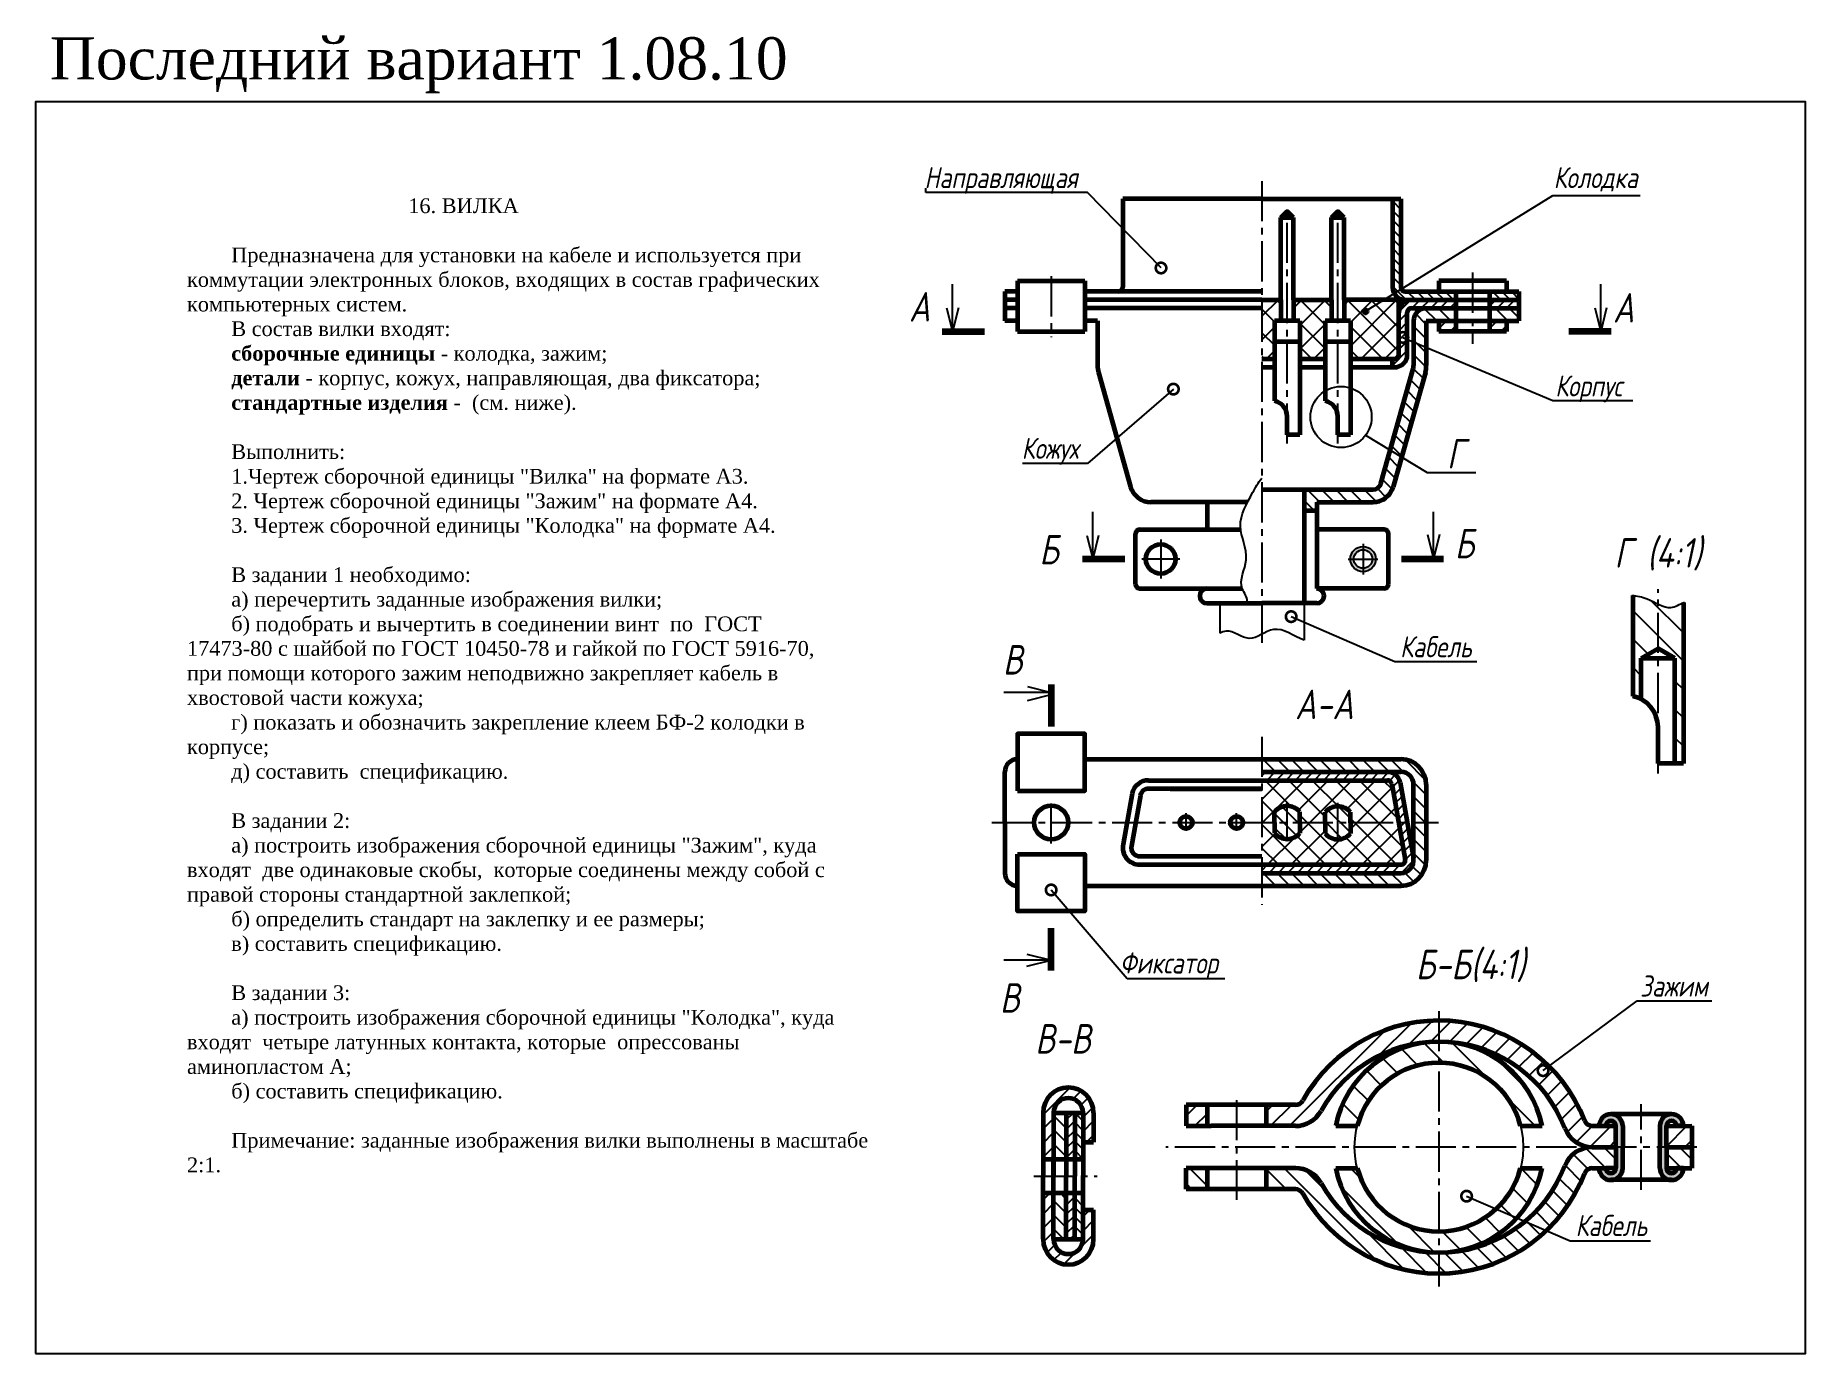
# Model space of a CAD drawing. Header units: millimetres. Extents: x 0 to 420, y 0 to 313.
import ezdxf

# ---------------------------------------------------------------- set-up
doc = ezdxf.new("R2010")
doc.units = ezdxf.units.MM
doc.header["$LTSCALE"] = 0.5
doc.linetypes.add('CENTER2', pattern=[28.575, 19.05, -3.175, 3.175, -3.175])
doc.layers.get('0').update_dxf_attribs({"linetype": 'CONTINUOUS', "lineweight": 60})
doc.styles.get("Standard").update_dxf_attribs({"font": 'isocpeui.ttf', "width": 0.8})
doc.styles.add('стиль1', font='TIMES.TTF')
doc.dimstyles.get("Standard").update_dxf_attribs({"dimtxt": 5, "dimasz": 5, "dimexe": 2, "dimexo": 0, "dimgap": 1.5, "dimtad": 1, "dimdec": 0, "dimzin": 0, "dimtxsty": 'Standard', "dimcen": 5, "dimadec": 0, "dimazin": 0, "dimtfac": 1, "dimtdec": 0, "dimtofl": 0, "dimtmove": 0, "dimatfit": 3, "dimldrblk": 'DOTSMALL', "dimfxl": 0, "dimtolj": 1, "dimtzin": 0, "dimarcsym": 0})
pattern_1 = [(135, (13, 5.0112), (-1.683798, -1.683798), [])]

# ---------------------------------------------------------------- blocks, each defined once
blk = doc.blocks.new('_DotSmall')
at = {"color": 0, "linetype": 'ByBlock', "const_width": 0.5}
blk.add_lwpolyline([(-0.0625, 0, 1), (0.0625, 0, 1)], format="xyb", close=True, dxfattribs=at)

msp = doc.modelspace()

# ---------------------------------------------------------------- hatches: boundary and pattern name
at = {"lineweight": -3}
h = msp.add_hatch(dxfattribs=at)
h.set_pattern_fill('ANSI31', scale=0.5, angle=90, style=0)
h.set_pattern_definition([(135, (13, -8), (-1.122532, -1.122532), [])])
h.paths.add_polyline_path([(324, 274), (322, 274), (322, 259.06), (324, 260.22)])
h.paths.add_polyline_path([(324, 260.22), (322, 259.06), (322, 253, 0.414214), (325, 250), (337, 250), (337, 252), (325, 252, -0.414214), (324, 253)])
h.paths.add_polyline_path([(345, 252), (345, 250), (349, 250), (352, 250), (352, 252), (349, 252)])
h = msp.add_hatch(dxfattribs=at)
h.set_pattern_fill('ANSI37', scale=1.25, style=0)
h.paths.add_polyline_path([(323.5, 250), (319.98, 250), (315.94, 247.51, -0.139277), (316, 247.28, -1), (315.15, 247.28, -0.7555), (315.94, 247.51), (319.98, 250), (310.5, 250), (310.5, 245), (312, 245), (312, 236), (322.5, 236, 0.414214), (323.5, 237)])
h.paths.add_polyline_path([(306, 245), (307.5, 245), (307.5, 250), (298.5, 250), (298.5, 245), (300, 245), (300, 236), (306.01, 236)])
h.paths.add_polyline_path([(294, 245), (295.5, 245), (295.5, 250), (291, 250), (291, 236), (294, 236)])
h = msp.add_hatch(dxfattribs=at)
h.set_pattern_fill('ANSI31', scale=0.75, angle=90, style=0)
h.set_pattern_definition([(135, (13, -7.9924), (-1.683798, -1.683798), [])])
h.paths.add_polyline_path([(352, 248.01), (349, 248.01), (345, 248.01), (345, 245.01), (349, 245.01), (352, 245.01)])
h.paths.add_polyline_path([(337, 248.01), (330, 248.01, 0.414214), (327, 245.01), (327, 241.6), (330, 240.46), (330, 245.01), (337, 245.01)])
h.paths.add_polyline_path([(330, 240.46), (327, 241.6), (327, 234.42, -0.068649), (326.89, 233.61), (321.47, 214.36), (324.14, 212.75), (327.88, 226.05), (326.89, 226.37, -0.852675), (326.06, 226.5, -1), (326.91, 226.5, -0.07952), (326.89, 226.37), (327.88, 226.05), (329.78, 232.8, 0.068649), (330, 234.42)])
h.paths.add_polyline_path([(324.14, 212.75), (321.47, 214.36), (319.25, 206.47, -0.33601), (317.33, 205.01), (301, 205.01), (301, 200.01), (304, 200.01), (304, 202.01), (317.33, 202.01, 0.33601), (322.14, 205.65)])
h = msp.add_hatch(dxfattribs=at)
h.set_pattern_fill('ANSI31', scale=0.5, style=0)
h.paths.add_polyline_path([(325.5, 237), (325.5, 247, -0.414214), (326.5, 248), (337, 248), (337, 250), (326.5, 250, 0.414214), (323.5, 247), (323.5, 237, -0.414214), (322.5, 236), (322, 236), (322, 234), (322.5, 234, 0.414214)])
h.paths.add_polyline_path([(352, 250), (349, 250), (345, 250), (345, 248), (349, 248), (352, 248)])
msp.add_hatch(color=7).paths.add_polyline_path([(316, 247.28, 1), (315.15, 247.28, 1)])
h = msp.add_hatch(dxfattribs=at)
h.set_pattern_fill('ANSI31', scale=0.75, style=0)
h.set_pattern_definition([(45, (1, -8), (-1.683798, 1.683798), [])])
h.paths.add_polyline_path([(337, 245), (333, 245), (333, 242.5), (337, 242.5)])
h = msp.add_hatch(dxfattribs=at)
h.set_pattern_fill('ANSI31', color=6, scale=0.75, style=0)
h.set_pattern_definition([(45, (13, -8), (-1.683798, 1.683798), [])])
h.paths.add_polyline_path([(349, 242.5), (349, 245), (345, 245), (345, 242.5)])
h = msp.add_hatch(color=7, dxfattribs=at)
h.paths.add_polyline_path([(315, 191.5, 0.414214), (312, 188.5), (312.8, 188.5, -0.414214), (315, 190.7)])
h.paths.add_polyline_path([(315, 191.5), (315, 190.7, -0.414214), (317.2, 188.5), (318, 188.5, 0.414214)])
h.paths.add_polyline_path([(318, 188.5), (317.2, 188.5, -0.414214), (315, 186.3), (315, 185.5, 0.414214)])
h.paths.add_polyline_path([(312.8, 188.5), (312, 188.5, 0.414214), (315, 185.5), (315, 186.3, -0.414214)])
h = msp.add_hatch(dxfattribs=at)
h.set_pattern_fill('ANSI31', scale=1.5, angle=90, style=0)
h.set_pattern_definition([(135, (9, -6.0074), (-3.367596, -3.367596), [])])
edge = h.paths.add_edge_path()
edge.add_spline(control_points=[(385, 177.81), (384.15, 178.22), (382.22, 179.33), (380.15, 179.79), (379, 179.87)], knot_values=[7.438872, 7.438872, 7.438872, 7.438872, 10.161442, 13.515869, 13.515869, 13.515869, 13.515869], degree=3, periodic=0)
edge.add_line((379, 179.87), (379, 156))
edge.add_arc((377.29, 148.48), 7.71, 61.2603, 77.2057, ccw=False)
edge.add_line((381, 155.24), (381, 165))
edge.add_line((381, 165), (385, 167.31))
edge.add_line((385, 167.31), (385, 177.81))
edge = h.paths.add_edge_path()
edge.add_spline(control_points=[(391, 178.17), (389.99, 177.7), (388.01, 176.55), (386.02, 177.31), (385, 177.81)], knot_values=[13.515869, 13.515869, 13.515869, 13.515869, 16.730386, 20.003226, 20.003226, 20.003226, 20.003226], degree=3, periodic=0)
edge.add_line((385, 177.81), (385, 167.31))
edge.add_line((385, 167.31), (389, 165))
edge.add_line((389, 165), (389, 140))
edge.add_line((389, 140), (391, 140))
edge.add_line((391, 140), (391, 178.17))
h = msp.add_hatch(dxfattribs=at)
h.set_pattern_fill('ANSI31', scale=0.75, angle=90, style=0)
h.set_pattern_definition(pattern_1)
h.paths.add_polyline_path([(330, 135, 0.168772), (328.71, 138.72), (327.69, 137.7), (328.27, 137.12), (326.84, 135.97, -0.082667), (327, 135), (327, 126), (330, 126)])
h.paths.add_polyline_path([(291, 141), (291, 138), (324, 138, -0.202692), (326.15, 137.09), (327.11, 138.28), (327.69, 137.7), (328.71, 138.72, 0.229405), (324, 141)])
h.paths.add_polyline_path([(291, 114), (291, 111), (324, 111, 0.414214), (330, 117), (330, 126), (327, 126), (327, 117, -0.414214), (324, 114)])
h = msp.add_hatch(dxfattribs=at)
h.set_pattern_fill('ANSI31', scale=0.5, style=0)
h.set_pattern_definition([(45, (13, 5.0112), (-1.122532, 1.122532), [])])
h.paths.add_polyline_path([(291, 138), (291, 136), (320.83, 136, -0.36408), (321.82, 135.17), (323.43, 126), (325.46, 126), (323.79, 135.52, 0.36408), (320.83, 138)])
h.paths.add_polyline_path([(325.46, 126), (323.43, 126), (324.98, 117.17, -0.466189), (324, 116), (292, 116), (291, 116), (291, 114), (324, 114, 0.466189), (326.95, 117.52)])
h = msp.add_hatch(dxfattribs=at)
h.set_pattern_fill('ANSI37', scale=1.25, style=0)
h.set_pattern_definition([(45, (13, 5.011), (-2.80633, 2.80633), []), (135, (13, 5.011), (-2.80633, -2.80633), [])])
h.paths.add_polyline_path([(291, 136), (291, 126), (294, 126), (294, 128.52, -0.466462), (300, 128.52), (300, 126), (306, 126), (306, 128.42, -0.466462), (312, 128.42), (312, 126), (323.43, 126), (321.82, 135.17, 0.36408), (320.83, 136)])
h.paths.add_polyline_path([(306, 123.39), (306, 125.91), (306, 126), (300, 126), (300, 123.48, -0.466462), (294, 123.48), (294, 126), (291, 126), (291, 116), (292, 116), (324, 116, 0.466189), (324.98, 117.17), (323.43, 126), (312, 126), (312, 125.91), (312, 123.39, -0.466462)])
h = msp.add_hatch(dxfattribs=at)
h.set_pattern_fill('ANSI31', scale=0.75, angle=90, style=0)
h.set_pattern_definition(pattern_1)
h.paths.add_polyline_path([(297, 129.92, 0.221761), (294, 128.52), (294, 126), (297, 126)])
h.paths.add_polyline_path([(300, 126), (300, 128.52, 0.221761), (297, 129.92), (297, 126)])
h.paths.add_polyline_path([(297, 126), (294, 126), (294, 123.48, 0.221761), (297, 122.08)])
h.paths.add_polyline_path([(297, 122.08, 0.221761), (300, 123.48), (300, 126), (297, 126)])
h.paths.add_polyline_path([(306, 123.39, 0.221761), (309, 121.99), (309, 126), (306, 126), (306, 125.91)])
h.paths.add_polyline_path([(309, 129.82, 0.221761), (306, 128.42), (306, 126), (309, 126)])
h.paths.add_polyline_path([(309, 126), (312, 126), (312, 128.42, 0.221761), (309, 129.82)])
h.paths.add_polyline_path([(309, 121.99, 0.221761), (312, 123.39), (312, 125.91), (312, 126), (309, 126)])
h = msp.add_hatch(dxfattribs=at)
h.set_pattern_fill('ANSI31', style=0)
h.set_pattern_definition([(45, (0.0582, 12.4303), (-2.245064, 2.245064), [])])
h.paths.add_polyline_path([(278, 59), (273, 59), (273, 54), (278, 54)])
h.paths.add_polyline_path([(298.94, 54, 0.271903), (305.05, 57.59, -0.271903), (333, 74), (333, 79, 0.271903), (300.69, 60.03, -0.271903), (298.94, 59), (292, 59), (292, 54)])
h.paths.add_polyline_path([(350.72, 74.48), (348.95, 73.16, -0.161113), (349.03, 72.91, -1), (348.18, 72.91, -0.722485), (348.95, 73.16), (350.72, 74.48, 0.125505), (333, 79), (333, 74, -0.31033), (362.87, 53.49, 0.307638), (369.33, 49), (375, 49), (375, 54), (369.4, 54, -0.31033), (367.53, 55.28, 0.177897)])
h.paths.add_polyline_path([(387.03, 49), (393, 49), (393, 54), (387, 53.98)])
h = msp.add_hatch(dxfattribs=at)
h.set_pattern_fill('ANSI31', scale=1.5, angle=90, style=0)
h.set_pattern_definition([(135, (0.058, 12.4303), (-3.367596, -3.367596), [])])
h.paths.add_polyline_path([(333, 69), (333, 74, 0.356394), (308.51, 54), (313.64, 54, -0.341999)])
h.paths.add_polyline_path([(352.36, 54), (357.49, 54, 0.356394), (333, 74), (333, 69, -0.341999)])
h.paths.add_polyline_path([(333, 29), (333, 24, 0.356394), (357.49, 44), (352.36, 44, -0.341999)])
h.paths.add_polyline_path([(313.64, 44), (308.51, 44, 0.356394), (333, 24), (333, 29, -0.341999)])
h = msp.add_hatch(dxfattribs=at)
h.set_pattern_fill('ANSI31', scale=0.75, style=0)
h.set_pattern_definition([(45, (-141.9772, -95.3797), (-1.683798, 1.683798), [])])
h.paths.add_polyline_path([(248.58, 57.13), (248.58, 50.13), (251.08, 50.13), (251.08, 57.13, 1), (239.08, 57.13), (239.08, 46.13), (241.58, 46.13), (241.58, 57.13, -1)])
h.paths.add_polyline_path([(241.58, 27.13), (241.58, 38.13), (239.08, 38.13), (239.08, 27.13, 1), (251.08, 27.13), (251.08, 34.13), (248.58, 34.13), (248.58, 27.13, -1)])
h = msp.add_hatch(dxfattribs=at)
h.set_pattern_fill('ANSI31', scale=0.75, angle=90, style=0)
h.set_pattern_definition([(135, (-141.9772, -95.3797), (-1.683798, -1.683798), [])])
h.paths.add_polyline_path([(244.58, 57.13), (241.58, 57.13), (241.58, 46.13), (244.58, 46.13)])
h.paths.add_polyline_path([(244.58, 38.13), (241.58, 38.13), (241.58, 27.13), (244.58, 27.13)])
h = msp.add_hatch(dxfattribs=at)
h.set_pattern_fill('ANSI31', scale=0.5, style=0)
h.set_pattern_definition([(45, (-141.9772, -95.3797), (-1.122532, 1.122532), [])])
h.paths.add_polyline_path([(244.58, 46.13), (246.58, 46.13), (246.58, 57.13), (244.58, 57.13)])
h.paths.add_polyline_path([(244.58, 27.13), (246.58, 27.13), (246.58, 38.13), (244.58, 38.13)])
h = msp.add_hatch(dxfattribs=at)
h.set_pattern_fill('ANSI31', scale=0.5, angle=90, style=0)
h.set_pattern_definition([(135, (-141.9772, -95.3797), (-1.122532, -1.122532), [])])
h.paths.add_polyline_path([(248.58, 57.13), (246.58, 57.13), (246.58, 46.13), (248.58, 46.13)])
h.paths.add_polyline_path([(246.58, 27.13), (248.58, 27.13), (248.58, 38.13), (246.58, 38.13)])
at = {"lineweight": 60}
h = msp.add_hatch(color=7, dxfattribs=at)
h.paths.add_polyline_path([(376.6, 54, 1), (371, 54), (372.6, 54, -1), (375, 54), (375, 49), (376.6, 49)])
h.paths.add_polyline_path([(387, 53.98, -1.006841), (389.4, 54), (391, 54, 1), (385.4, 54), (385.4, 49), (387, 49), (387.03, 49)])
h.paths.add_polyline_path([(387, 44.02), (387.03, 49), (387, 49), (385.4, 49), (385.4, 44, 1), (391, 44), (389.4, 44, -1.006841)])
h.paths.add_polyline_path([(376.6, 44), (376.6, 49), (375, 49), (375, 44, -1), (372.6, 44), (371, 44, 1)])
at = {"lineweight": -3}
h = msp.add_hatch(dxfattribs=at)
h.set_pattern_fill('ANSI31', angle=90, style=0)
h.set_pattern_definition([(135, (0.0582, 12.4303), (-2.245064, -2.245064), [])])
h.paths.add_polyline_path([(278, 39), (278, 44), (273, 44), (273, 39)])
h.paths.add_polyline_path([(298.94, 39, -0.271903), (300.69, 37.97, 0.271903), (333, 19), (333, 24, -0.271903), (305.05, 40.41, 0.271903), (298.94, 44), (292, 44), (292, 39)])
h.paths.add_polyline_path([(367.53, 42.72, -0.31033), (369.4, 44), (372.6, 44), (375, 44), (375, 49), (369.4, 49, 0.31033), (362.87, 44.51, -0.31033), (333, 24), (333, 19, 0.31033)])
h.paths.add_polyline_path([(393, 44), (393, 49), (387.03, 49), (387, 44)])

# ---------------------------------------------------------------- linework, layer by layer
at = {"color": 7, "linetype": 'CENTER2', "lineweight": -3}
for p, q in [((291, 278.17), (291, 168.48)), ((297, 215.9), (297, 272.63)), ((309, 215.9), (309, 272.63)), ((341, 256.45), (341, 239.55)), ((241, 255.59), (241, 241.13)), ((267, 193.13), (267, 183.87)), ((315, 192.13), (315, 184.87)), ((271.52, 188.5), (262.48, 188.5)), ((311.48, 188.5), (318.52, 188.5)), ((385, 137.66), (385, 181.33)), ((291, 146.33), (291, 106.46)), ((241, 121), (241, 131)), ((297, 121.55), (297, 130.64)), ((309, 121.55), (309, 130.64)), ((226.89, 126), (332.94, 126)), ((333, 81.25), (333, 15.9)), ((285, 60.14), (285, 36.47)), ((381, 38.84), (381, 59.16)), ((394.19, 49), (268.19, 49)), ((236.91, 42.13), (251.9, 42.13))]:
    msp.add_line(p, q, dxfattribs=at)
at = {"color": 7, "lineweight": -3}
for p, q in [((211.28, 275.48), (211.28, 276.48)), ((315.58, 247.28), (360.01, 274.74)), ((360.01, 274.74), (380.73, 274.74)), ((217.6, 242.5), (217.6, 253.7)), ((371.4, 242.5), (371.4, 253.7)), ((216.2, 248.1), (217.6, 242.5)), ((217.6, 242.5), (217.6, 248.1)), ((219, 248.1), (217.6, 242.5)), ((370, 248.1), (371.4, 242.5)), ((371.4, 242.5), (371.4, 248.1)), ((372.8, 248.1), (371.4, 242.5)), ((315.62, 217.9), (330.22, 209.06)), ((330.22, 209.06), (341.73, 209.06)), ((250.87, 188.52), (250.87, 199.72)), ((331.7, 188.52), (331.7, 199.72)), ((249.47, 194.12), (250.87, 188.52)), ((250.87, 188.52), (250.87, 194.12)), ((252.27, 194.12), (250.87, 188.52)), ((330.27, 194.29), (331.7, 188.52)), ((333.13, 194.29), (331.7, 188.52)), ((281, 178), (281, 170.91)), ((301, 179), (301, 169.29)), ((241, 156.86), (229.8, 156.86)), ((235.4, 158.26), (241, 156.86)), ((241, 156.86), (235.4, 156.86)), ((235.4, 154.94), (241, 156.34)), ((273, 124.15), (273, 128.2)), ((285, 124.15), (285, 128.2)), ((241, 93.35), (229.8, 93.35)), ((235.23, 94.78), (241, 93.35)), ((235.23, 91.91), (241, 93.35))]:
    msp.add_line(p, q, dxfattribs=at)
at = {"color": 7, "lineweight": 60}
for p, q in [((291, 274), (258, 274)), ((258, 274), (258, 253)), ((291, 274), (324, 274)), ((322, 274), (322, 253)), ((324, 274), (324, 253)), ((295.5, 269.5), (297, 271)), ((295.5, 250), (295.5, 269.5)), ((295.5, 269.5), (298.5, 269.5)), ((298.5, 269.5), (297, 271)), ((298.5, 250), (298.5, 269.5)), ((307.5, 269.5), (309, 271)), ((307.5, 250), (307.5, 269.5)), ((307.5, 269.5), (310.5, 269.5)), ((310.5, 269.5), (309, 271)), ((310.5, 250), (310.5, 269.5)), ((230, 252), (230, 245)), ((233, 252), (230, 252)), ((233, 254.5), (233, 242.5)), ((233, 254.5), (249, 254.5)), ((249, 254.5), (249, 242.5)), ((291, 252), (249, 252)), ((325, 252), (349, 252)), ((349, 254.5), (333, 254.5)), ((333, 254.5), (333, 252)), ((337, 252), (337, 242.5)), ((345, 252), (345, 242.5)), ((349, 254.5), (349, 252)), ((349, 252), (352, 252)), ((352, 252), (352, 245)), ((233, 250), (230, 250)), ((233, 248), (230, 248)), ((291, 250), (249, 250)), ((291, 248), (249, 248)), ((291, 250), (295.5, 250)), ((295.5, 250), (295.5, 245)), ((298.5, 250), (298.5, 245)), ((298.5, 250), (307.5, 250)), ((307.5, 250), (307.5, 245)), ((324.5, 250), (310.5, 250)), ((310.5, 250), (310.5, 245)), ((323.5, 237), (323.5, 250)), ((324.5, 250), (349, 250)), ((326.5, 248), (349, 248)), ((349, 250), (352, 250)), ((349, 248), (352, 248)), ((233, 245), (230, 245)), ((252, 245), (249, 245)), ((252, 245), (252, 234.41)), ((300, 245), (294, 245)), ((294, 245), (294, 226)), ((300, 245), (300, 218)), ((300, 245), (300, 224.65)), ((312, 245), (306, 245)), ((306, 245), (306.02, 226)), ((311.5, 245), (306.5, 245)), ((312, 245), (312, 218)), ((312, 245), (312, 224.65)), ((325.5, 237), (325.5, 247)), ((327, 245), (327, 234.41)), ((330, 245), (349, 245)), ((330, 245), (330, 234.41)), ((333, 245), (333, 242.5)), ((349, 245), (352, 245)), ((349, 245), (349, 242.5)), ((233, 242.5), (249, 242.5)), ((300, 240), (294, 240)), ((312, 240), (306, 240)), ((349, 242.5), (333, 242.5)), ((291, 236), (294, 236)), ((300, 236), (306, 236)), ((312, 236), (322.5, 236)), ((322, 234), (322, 236)), ((252.22, 232.79), (259.86, 205.65)), ((291, 234), (294, 234)), ((300, 234), (306, 234)), ((312, 234), (322.5, 234)), ((319.25, 206.46), (326.89, 233.6)), ((329.78, 232.79), (322.14, 205.65)), ((309, 218), (309, 222.67)), ((297, 218), (297, 222.35)), ((300, 218), (297, 218)), ((312, 218), (309, 218)), ((287.57, 202), (264.67, 202)), ((278, 202), (278, 195.5)), ((291, 205), (317.33, 205)), ((301, 205), (301, 178)), ((304, 202), (304, 181.5)), ((304, 202), (317.33, 202)), ((301, 200), (304, 200)), ((261, 182.5), (261, 194.5)), ((262, 195.5), (285.98, 195.5)), ((320, 195.5), (304, 195.5)), ((321, 182.5), (321, 194.5)), ((262, 181.5), (286.32, 181.5)), ((320, 181.5), (304, 181.5)), ((278, 178), (291, 178)), ((304, 178), (291, 178)), ((379, 179.87), (379, 156)), ((391, 178.17), (391, 153.3)), ((391, 178.17), (391, 140)), ((381, 165), (385, 167.31)), ((381, 165), (389, 165)), ((381, 155.24), (381, 165)), ((389, 165), (385, 167.31)), ((389, 140), (389, 165)), ((385, 140), (385, 148.7)), ((249, 141), (324, 141)), ((390, 140), (385, 140)), ((391, 140), (385, 140)), ((230, 126), (230, 138)), ((264.11, 136), (291, 136)), ((291, 138), (324, 138)), ((291, 136), (320.83, 136)), ((321.82, 135.17), (324.98, 117.17)), ((323.79, 135.52), (326.95, 117.52)), ((327, 117), (327, 135)), ((330, 135), (330, 117)), ((260.21, 132.87), (258.1, 120.87)), ((262.16, 132.43), (260.05, 120.43)), ((291, 134), (264.11, 134)), ((269.27, 134), (291, 134)), ((230, 126), (230, 114)), ((294, 126), (294, 128.52)), ((294, 126), (294, 123.48)), ((300, 126), (300, 128.52)), ((300, 126), (300, 123.48)), ((306, 125.91), (306, 128.42)), ((312, 125.91), (312, 128.42)), ((306, 125.91), (306, 123.39)), ((312, 125.91), (312, 123.39)), ((262, 118), (291, 118)), ((262, 116), (292, 116)), ((291, 114), (324, 114)), ((292, 116), (324, 116)), ((249, 111), (324, 111)), ((298.94, 59), (273, 59)), ((273, 59), (273, 54)), ((278, 59), (278, 54)), ((292, 59), (292, 54)), ((239.08, 57.13), (239.08, 42.13)), ((241.58, 57.13), (241.58, 42.13)), ((241.58, 57.13), (248.58, 57.13)), ((244.58, 57.13), (244.58, 42.13)), ((246.58, 57.13), (246.58, 42.13)), ((248.58, 57.13), (248.58, 42.13)), ((251.08, 57.13), (251.08, 50.13)), ((388.2, 56.8), (373.8, 56.8)), ((273, 54), (279, 54)), ((298.94, 54), (279, 54)), ((308.51, 54), (313.64, 54)), ((352.36, 54), (357.49, 54)), ((369.4, 54), (375, 54)), ((371, 54), (372.6, 54)), ((375, 49), (375, 54)), ((376.6, 54), (376.6, 49)), ((385.4, 54), (385.4, 49)), ((387.03, 49), (387, 54)), ((387, 53.98), (393, 54)), ((391, 54), (389.4, 54)), ((393, 54), (393, 44)), ((248.58, 50.13), (251.08, 50.13)), ((369.33, 49), (375, 49)), ((375, 49), (375, 44)), ((376.6, 44), (376.6, 49)), ((385.4, 44), (385.4, 49)), ((387, 49), (393, 49)), ((387.03, 49), (387, 44)), ((239.08, 46.13), (248.58, 46.13)), ((239.08, 27.13), (239.08, 42.13)), ((241.58, 27.13), (241.58, 42.13)), ((244.58, 27.13), (244.58, 42.13)), ((246.58, 27.13), (246.58, 42.13)), ((248.58, 27.13), (248.58, 42.13)), ((279, 44), (273, 44)), ((273, 40), (273, 44)), ((273, 39), (273, 44)), ((278, 44), (278, 39)), ((298.94, 44), (279, 44)), ((298.94, 44), (279, 44)), ((292, 44), (292, 39)), ((308.51, 44), (313.64, 44)), ((352.36, 44), (357.49, 44)), ((369.4, 44), (372.6, 44)), ((371, 44), (372.6, 44)), ((375, 44), (372.6, 44)), ((387, 44), (393, 44)), ((391, 44), (389.4, 44)), ((239.08, 38.13), (248.58, 38.13)), ((298.94, 39), (273, 39)), ((388.2, 41.2), (373.8, 41.2)), ((248.58, 34.13), (251.08, 34.13)), ((251.08, 27.13), (251.08, 34.13)), ((241.58, 27.13), (248.58, 27.13))]:
    msp.add_line(p, q, dxfattribs=at)
at = {"color": 7, "lineweight": 100}
for p, q in [((215.17, 242.5), (225.17, 242.5)), ((373.83, 242.5), (363.83, 242.5)), ((248.45, 188.52), (258.45, 188.52)), ((334.12, 188.5), (324.12, 188.5)), ((241, 158.76), (241, 148.76)), ((241.02, 90.92), (241.02, 100.92))]:
    msp.add_line(p, q, dxfattribs=at)
at = {"color": 7, "linetype": 'CENTER2', "lineweight": 60}
msp.add_line((241.58, 37.13), (241.58, 47.13), dxfattribs=at)
at = {"color": 7, "lineweight": -3}
msp.add_lwpolyline([(0, 0), (420, 0), (420, 297), (0, 297)], close=True, dxfattribs=at)
at = {"color": 7, "lineweight": 60}
for points in [[(233, 133.5), (249, 133.5), (249, 147), (233, 147)], [(233, 118.5), (249, 118.5), (249, 105), (233, 105)]]:
    msp.add_lwpolyline(points, close=True, dxfattribs=at)
at = {"color": 7}
msp.add_circle((315.58, 247.28), 0.426, dxfattribs=at)
at = {"color": 7, "lineweight": -3}
for centre, radius in [((309.78, 222.2), 7.26), ((315, 188.5), 3), ((315, 188.5), 2.2), ((333, 49), 20)]:
    msp.add_circle(centre, radius, dxfattribs=at)
at = {"color": 7, "lineweight": 60}
for centre, radius in [((267, 188.5), 3.5), ((241, 126), 4), ((273, 126), 1.5), ((285, 126), 1.5)]:
    msp.add_circle(centre, radius, dxfattribs=at)
for centre, radius, start, end in [((257, 253), 1, 270, 0), ((325, 253), 3, 180, 270), ((325, 253), 1, 180, 270), ((326.5, 247), 3, 90, 180), ((326.5, 247), 1, 90, 180), ((330, 245), 3, 90, 180), ((322.5, 237), 1, 270, 0), ((322.5, 237), 3, 270, 0), ((258, 234.41), 6, 180, 195.7086), ((324, 234.41), 3, 344.2914, 0), ((324, 234.41), 6, 344.2914, 0), ((293.15, 222.24), 3.86, 1.6325, 77.2057), ((305.17, 222.24), 3.86, 1.6325, 77.2057), ((317.33, 207), 2, 270, 344.2914), ((264.67, 207), 5, 195.7086, 270), ((317.33, 207), 5, 270, 344.2914), ((262, 194.5), 1, 90, 180), ((320, 194.5), 1, 0, 90), ((262, 182.5), 1, 180, 270), ((278, 179.75), 1.75, 90, 270), ((304, 179.75), 1.75, 270, 90), ((320, 182.5), 1, 270, 0), ((377.29, 148.48), 7.71, 1.6325, 77.2057), ((233, 138), 3, 90, 180), ((324, 135), 6, 0, 90), ((264.11, 132), 4, 90, 167.4712), ((320.83, 135), 3, 9.9777, 90), ((320.83, 135), 1, 9.9777, 90), ((324, 135), 3, 0, 90), ((264.11, 132), 2, 90, 167.4712), ((297, 126), 3.92, 39.9854, 140.0146), ((309, 125.91), 3.92, 39.9854, 140.0146), ((297, 126), 3.92, 219.9854, 320.0146), ((309, 125.91), 3.92, 219.9854, 320.0146), ((262, 120), 4, 167.4712, 270), ((262, 120), 2, 167.4712, 270), ((233, 114), 3, 180, 270), ((324, 117), 3, 270, 9.9777), ((324, 117), 1, 270, 9.9777), ((324, 117), 6, 270, 0), ((333, 42), 37, 21.0372, 150.8446), ((333, 42), 32, 21.0372, 150.8446), ((333, 49), 25, 11.537, 168.463), ((333, 49), 20, 14.4775, 165.5225), ((245.08, 57.13), 6, 0, 180), ((245.08, 57.13), 3.5, 0, 180), ((298.94, 61), 2, 270, 330.8446), ((298.94, 61), 7, 270, 330.8446), ((369.4, 56), 2, 201.0372, 270), ((373.8, 54), 2.8, 0, 180), ((373.8, 54), 1.2, 0, 180), ((388.2, 54), 2.8, 360, 180), ((388.2, 54), 1.2, 360, 180), ((369.4, 56), 7, 201.0372, 270), ((369.4, 42), 7, 90, 158.9628), ((298.94, 37), 7, 29.1554, 90), ((333, 56), 37, 209.1554, 338.9628), ((333, 56), 32, 209.1554, 338.9628), ((333, 49), 25, 191.537, 348.463), ((333, 49), 20, 194.4775, 345.5225), ((369.4, 42), 2, 90, 158.9628), ((373.8, 44), 2.8, 180, 0), ((373.8, 44), 1.2, 180, 0), ((388.2, 44), 2.8, 180, 0), ((388.2, 44), 1.2, 180, 0), ((298.94, 37), 2, 29.1554, 90), ((245.08, 27.13), 6, 180, 0), ((245.08, 27.13), 3.5, 180, 0)]:
    msp.add_arc(centre, radius, start, end, dxfattribs=at)
at = {"color": 7, "lineweight": -3}
for points, knots in [([(287.38, 178), (287.44, 178.15), (287.78, 179.35), (284.77, 182.51), (288.87, 188.77), (284.37, 196.47), (288.1, 202.96), (290.14, 206.67), (291, 207.68)], [1.27188, 1.27188, 1.27188, 1.27188, 1.74821, 4.934181, 11.91461, 19.974706, 28.445172, 32.471913, 32.471913, 32.471913, 32.471913]), ([(378.75, 179.89), (379.98, 179.82), (383.26, 179.15), (387.25, 176), (390.15, 177.8), (391.25, 178.28)], [7.195767, 7.195767, 7.195767, 7.195767, 10.793298, 16.788708, 20.267043, 20.267043, 20.267043, 20.267043]), ([(301, 169.29), (298.57, 170.1), (294.19, 173.85), (288.12, 167.82), (283.84, 172.07), (281.51, 171.16), (281, 170.91)], [0, 0, 0, 0, 7.69588, 13.854377, 19.523108, 21.134867, 21.134867, 21.134867, 21.134867])]:
    msp.add_open_spline(points, degree=3, knots=knots, dxfattribs=at)

# ---------------------------------------------------------------- texts
at = {"color": 1, "lineweight": -3, "style": 'стиль1'}
msp.add_text('Последний вариант 1.08.10', height=10, dxfattribs=at).set_placement((3.42, 302.28))
at = {"color": 7, "lineweight": -3, "width": 0.8}
for s, height, p in [('Направляющая', 5, (210.95, 276.5)), ('Колодка', 5, (360.22, 276.5)), ('A', 7, (207.27, 244.85)), ('A', 7, (374.3, 244.61)), ('Корпус', 5, (360.61, 227.08)), ('Кожух', 5, (234, 212.27)), ('Г', 7, (334.9, 210.01)), ('Б', 7, (238.19, 187.24)), ('Г (4:1)', 7, (374.64, 186.47)), ('B', 7, (229.56, 161.11)), ('Кабель', 5, (323.8, 165.2)), ('Фиксатор', 5, (257.3, 90.17)), ('Б-Б(4:1)', 7, (327.53, 88.83)), ('Зажим', 5, (380.73, 84.7)), ('B', 7, (228.85, 80.87)), ('В-В', 7, (237.22, 71.18)), ('Кабель', 5, (365.43, 27.89))]:
    msp.add_text(s, height=height, dxfattribs=at).set_placement(p)
at = {"color": 7, "lineweight": 60, "width": 0.8}
msp.add_text('Б', height=7, dxfattribs=at).set_placement((336.78, 188.69))
at = {"color": 7, "insert": (32.47, 279.91), "char_height": 3.5, "width": 159.46, "attachment_point": 1, "style": 'стиль1'}
msp.add_mtext('{\\fTimes New Roman|b0|i0|c204|p18;^I^I^I^I\\P^I^I^I^I16. ВИЛКА\\P\\P\\pi-3.5,l3.5;^IПредназначена для установки на кабеле и используется при коммутации электронных блоков, входящих в состав графических компьютерных систем.\\P\\pi0,l0;^IВ состав вилки входят:\\P^I\\fTimes New Roman|b1|i0|c204|p18;сборочные единицы\\fTimes New Roman|b0|i0|c204|p18; - колодка, зажим;\\P^I\\fTimes New Roman|b1|i0|c204|p18;детали\\fTimes New Roman|b0|i0|c204|p18; - корпус, кожух, направляющая, два фиксатора;\\P^I\\fTimes New Roman|b1|i0|c204|p18;стандартные изделия \\fTimes New Roman|b0|i0|c204|p18;-  (см. ниже).\\P\\P^IВыполнить:\\P^I1.Чертеж сборочной единицы "Вилка" на формате А3.\\P^I2. Чертеж сборочной единицы "Зажим" на формате А4.\\P^I3. Чертеж сборочной единицы "Колодка" на формате А4.\\P\\P^IВ задании 1 необходимо:\\P^Iа) перечертить заданные изображения вилки;\\P\\pi-3.5,l3.5;^Iб) подобрать и вычертить в соединении винт  по  ГОСТ 17473-80 с шайбой по ГОСТ 10450-78 и гайкой по ГОСТ 5916-70, при помощи которого зажим неподвижно закрепляет кабель в хвостовой части кожуха;\\P^Iг) показать и обозначить закрепление клеем БФ-2 колодки в корпусе;\\P\\pi0,l0;^Iд) составить  спецификацию.\\P\\P^IВ задании 2:\\P\\pi-3.5,l3.5;^Iа) построить изображения сборочной единицы "Зажим", куда  входят  две одинаковые скобы,  которые соединены между собой с правой стороны стандартной заклепкой; \\P\\pi0,l0;^Iб) определить стандарт на заклепку и ее размеры;\\P^Iв) составить спецификацию.\\P\\P^IВ задании 3:\\P\\pi-3.5,l3.5;^Iа) построить изображения сборочной единицы "Колодка", куда  входят  четыре латунных контакта, которые  опрессованы  аминопластом А;\\P\\pi0,l0;^Iб) составить спецификацию.\\P^I\\P\\pi-3.5,l3.5;^IПримечание: заданные изображения вилки выполнены в масштабе 2:1.\\P\\pi0,l0;^I^I^I}', dxfattribs=at)
at = {"color": 7, "lineweight": -3, "insert": (305.82, 154.01), "char_height": 7, "width": 18, "attachment_point": 5}
msp.add_mtext('A-A', dxfattribs=at)

# ---------------------------------------------------------------- leaders
at = {"color": 7, "lineweight": -3}
for points in [[(267.07, 257.56), (249.61, 275.48), (211.28, 275.48)], [(324.47, 241.09), (360.01, 226.08), (379, 226.08)], [(270, 228.82), (249.61, 211.2), (234.22, 211.2)], [(297.94, 174.84), (322.54, 164.22), (342, 164.22)], [(241, 110), (259, 89), (282.2, 89)], [(357.71, 67.13), (380.01, 83.69), (397.72, 83.69)], [(339.57, 37.35), (364.17, 26.72), (383.19, 26.72)]]:
    msp.add_leader(points, dimstyle='Standard', override={"dimgap": 1.5, "dimtad": 0}, dxfattribs=at)

doc.saveas('drawing.dxf')
